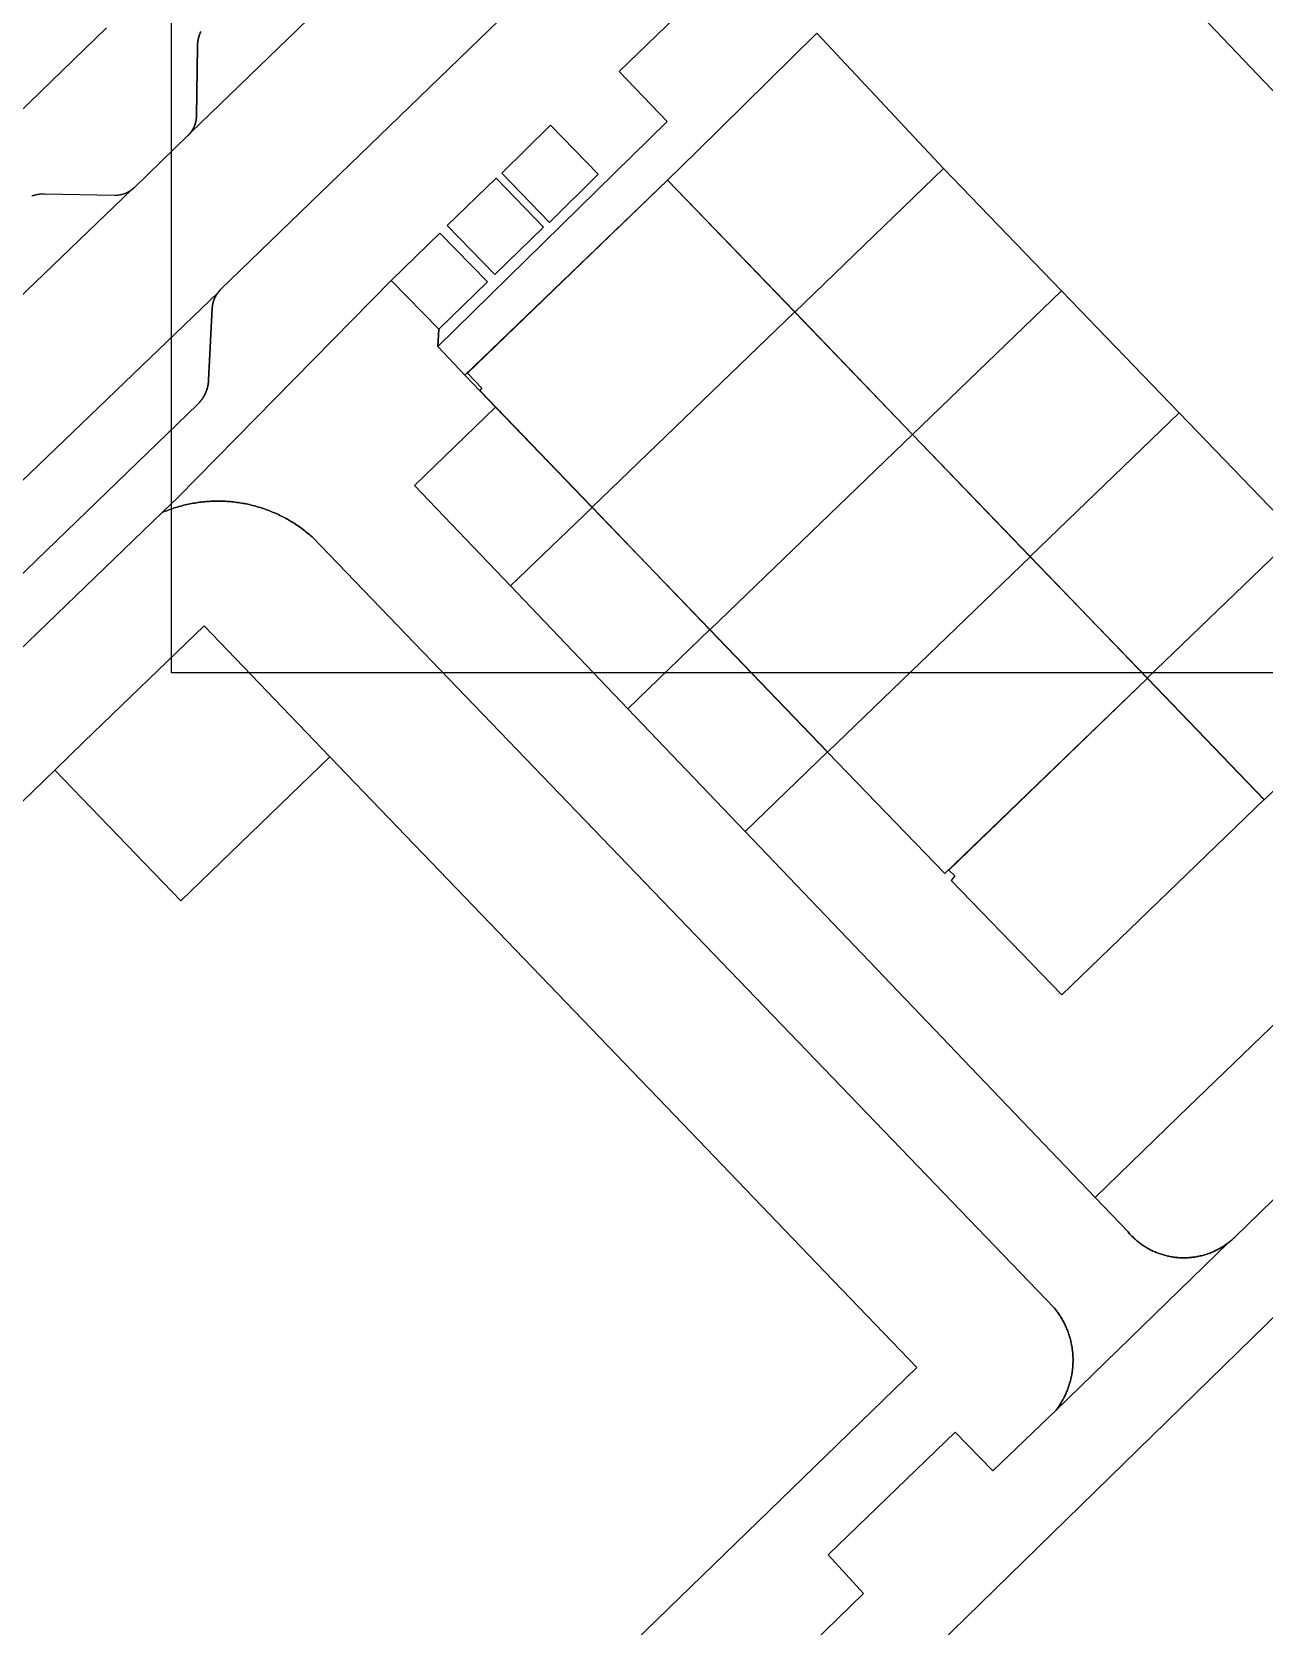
# Model space of a CAD drawing. Header units: metres. Extents: x -127 to 442, y -186 to 462.
# Drawn here: x -3.77 to 29.57, y -25.79 to 17.32 of the extents above; entities that cross this region are included whole.
import ezdxf

# ---------------------------------------------------------------- set-up
doc = ezdxf.new("R2010")
doc.units = ezdxf.units.M

msp = doc.modelspace()

# ---------------------------------------------------------------- linework, layer by layer
at = {"color": 7}
msp.add_lwpolyline([(0, 0), (249, 0), (249, 249), (0, 249)], close=True, dxfattribs=at)
at = {"layer": 'building_2', "color": 1}
for points in [[(8.406, 7.688), (8.352, 7.625), (11.391, 4.469), (16.875, 9.75), (13.43, 13.312), (8.016, 8.094), (8.406, 7.688)], [(20.055, 6.438), (16.875, 9.75), (11.391, 4.469), (14.578, 1.156), (20.055, 6.438)], [(14.578, 1.156), (17.758, -2.156), (23.242, 3.125), (20.055, 6.438), (14.578, 1.156)], [(26.414, -0.156), (23.242, 3.125), (17.758, -2.156), (20.93, -5.438), (26.414, -0.156)], [(21.203, -5.5), (21.102, -5.625), (24.094, -8.719), (29.57, -3.438), (26.414, -0.156), (21.039, -5.344), (21.203, -5.5)]]:
    msp.add_lwpolyline(points, close=True, dxfattribs=at)
at = {"layer": 'road_0', "color": 8}
for points in [[(14.813, 28.404), (0.521, 14.595), (0.521, 14.595), (0.52, 14.594), (0.52, 14.593), (0.519, 14.593), (0.519, 14.592), (0.518, 14.591), (0.517, 14.59), (0.517, 14.589), (0.516, 14.589), (0.515, 14.588), (0.515, 14.587), (0.514, 14.586), (0.513, 14.586), (0.513, 14.585), (0.512, 14.584), (0.512, 14.583), (0.511, 14.582), (0.51, 14.582), (0.51, 14.581), (0.509, 14.58), (0.508, 14.579), (0.508, 14.579), (0.507, 14.578), (0.506, 14.577), (0.506, 14.576), (0.505, 14.575), (0.504, 14.575), (0.504, 14.574), (0.503, 14.573), (0.502, 14.572), (0.502, 14.572), (0.501, 14.571), (0.501, 14.57), (0.5, 14.569), (0.499, 14.569), (0.499, 14.568), (0.498, 14.567), (0.497, 14.566), (0.497, 14.565), (0.496, 14.565), (0.495, 14.564), (0.495, 14.563), (0.494, 14.562), (0.493, 14.562), (0.493, 14.561), (0.492, 14.56), (0.491, 14.559), (0.491, 14.559), (0.49, 14.558), (0.489, 14.557), (0.488, 14.556), (0.488, 14.556), (0.487, 14.555), (0.486, 14.554), (0.486, 14.553), (0.485, 14.553), (0.484, 14.552), (0.484, 14.551), (0.483, 14.55), (0.482, 14.55), (0.482, 14.549), (0.481, 14.548), (0.48, 14.548), (0.48, 14.547), (0.479, 14.546), (0.478, 14.545), (0.477, 14.545), (0.477, 14.544), (0.476, 14.543), (0.475, 14.542), (0.475, 14.542), (0.474, 14.541), (0.473, 14.54), (0.473, 14.539), (0.472, 14.539), (0.471, 14.538), (0.47, 14.537), (0.47, 14.537), (0.469, 14.536), (0.468, 14.535), (0.468, 14.534), (0.467, 14.534), (0.466, 14.533), (0.466, 14.532), (0.465, 14.532), (0.464, 14.531), (0.463, 14.53), (0.463, 14.529), (0.462, 14.529), (0.461, 14.528), (0.461, 14.527), (0.46, 14.527), (0.459, 14.526), (0.458, 14.525), (0.458, 14.525), (0.457, 14.524), (0.456, 14.523), (0.455, 14.522), (0.455, 14.522), (0.454, 14.521), (0.454, 14.521), (-0.996, 13.12), (-0.996, 13.12), (-0.997, 13.119), (-0.997, 13.119), (-0.998, 13.118), (-0.998, 13.118), (-0.999, 13.117), (-1, 13.116), (-1, 13.116), (-1.001, 13.115), (-1.002, 13.114), (-1.002, 13.114), (-1.003, 13.113), (-1.003, 13.113), (-1.004, 13.112), (-1.005, 13.111), (-1.005, 13.111), (-1.006, 13.11), (-1.007, 13.11), (-1.007, 13.109), (-1.008, 13.108), (-1.008, 13.108), (-1.009, 13.107), (-1.01, 13.107), (-1.01, 13.106), (-1.011, 13.105), (-1.012, 13.105), (-1.012, 13.104), (-1.013, 13.104), (-1.013, 13.103), (-1.014, 13.103), (-1.015, 13.102), (-1.015, 13.101), (-1.016, 13.101), (-1.017, 13.1), (-1.017, 13.1), (-1.018, 13.099), (-1.019, 13.098), (-1.019, 13.098), (-1.02, 13.097), (-1.021, 13.097), (-1.021, 13.096), (-1.022, 13.096), (-1.022, 13.095), (-1.023, 13.094), (-1.024, 13.094), (-1.024, 13.093), (-1.025, 13.093), (-1.026, 13.092), (-1.026, 13.092), (-1.027, 13.091), (-1.028, 13.09), (-1.028, 13.09), (-1.029, 13.089), (-1.03, 13.089), (-1.03, 13.088), (-1.031, 13.088), (-1.032, 13.087), (-1.032, 13.086), (-1.033, 13.086), (-1.034, 13.085), (-1.034, 13.085), (-1.035, 13.084), (-1.036, 13.084), (-1.036, 13.083), (-1.037, 13.083), (-1.038, 13.082), (-1.038, 13.081), (-1.039, 13.081), (-1.04, 13.08), (-1.04, 13.08), (-1.041, 13.079), (-1.042, 13.079), (-1.042, 13.078), (-1.043, 13.078), (-1.044, 13.077), (-1.044, 13.077), (-1.045, 13.076), (-1.046, 13.076), (-1.046, 13.075), (-1.047, 13.074), (-1.048, 13.074), (-1.049, 13.073), (-1.049, 13.073), (-1.05, 13.072), (-1.051, 13.072), (-1.051, 13.071), (-1.052, 13.071), (-1.053, 13.07), (-1.053, 13.07), (-1.054, 13.069), (-1.055, 13.069), (-1.055, 13.068), (-1.056, 13.068), (-1.057, 13.067), (-1.058, 13.067), (-1.058, 13.066), (-1.059, 13.066), (-1.06, 13.065), (-1.06, 13.065), (-1.061, 13.064), (-1.061, 13.064), (-12.261, 2.311)], [(0.799, 17.331), (0.796, 17.324), (0.793, 17.317), (0.79, 17.31), (0.786, 17.302), (0.783, 17.295), (0.78, 17.288), (0.777, 17.28), (0.775, 17.273), (0.772, 17.265), (0.769, 17.258), (0.766, 17.25), (0.764, 17.243), (0.761, 17.235), (0.759, 17.228), (0.756, 17.22), (0.754, 17.212), (0.751, 17.205), (0.749, 17.197), (0.747, 17.19), (0.745, 17.182), (0.743, 17.174), (0.74, 17.166), (0.739, 17.159), (0.737, 17.151), (0.735, 17.143), (0.733, 17.135), (0.731, 17.128), (0.73, 17.12), (0.728, 17.112), (0.726, 17.104), (0.725, 17.096), (0.723, 17.089), (0.722, 17.081), (0.721, 17.073), (0.72, 17.065), (0.718, 17.057), (0.717, 17.049), (0.716, 17.041), (0.715, 17.033), (0.714, 17.025), (0.713, 17.018), (0.713, 17.01), (0.712, 17.002), (0.711, 16.994), (0.711, 16.986), (0.71, 16.978), (0.71, 16.97), (0.709, 16.962), (0.709, 16.954), (0.708, 16.946), (0.708, 16.938), (0.708, 16.93), (0.708, 16.93), (0.683, 15.05), (0.683, 15.05), (0.683, 15.045), (0.683, 15.04), (0.683, 15.035), (0.682, 15.03), (0.682, 15.025), (0.682, 15.02), (0.682, 15.015), (0.681, 15.01), (0.681, 15.005), (0.681, 15), (0.68, 14.995), (0.68, 14.99), (0.679, 14.986), (0.679, 14.981), (0.678, 14.976), (0.678, 14.971), (0.677, 14.966), (0.676, 14.961), (0.676, 14.956), (0.675, 14.951), (0.674, 14.946), (0.674, 14.941), (0.673, 14.936), (0.672, 14.931), (0.671, 14.927), (0.67, 14.922), (0.669, 14.917), (0.668, 14.912), (0.667, 14.907), (0.666, 14.902), (0.665, 14.897), (0.664, 14.892), (0.663, 14.888), (0.662, 14.883), (0.661, 14.878), (0.659, 14.873), (0.658, 14.868), (0.657, 14.864), (0.655, 14.859), (0.654, 14.854), (0.653, 14.849), (0.651, 14.844), (0.65, 14.84), (0.648, 14.835), (0.647, 14.83), (0.645, 14.826), (0.644, 14.821), (0.642, 14.816), (0.64, 14.811), (0.639, 14.807), (0.637, 14.802), (0.635, 14.797), (0.634, 14.793), (0.632, 14.788), (0.63, 14.784), (0.628, 14.779), (0.626, 14.774), (0.624, 14.77), (0.622, 14.765), (0.62, 14.761), (0.618, 14.756), (0.616, 14.752), (0.614, 14.747), (0.612, 14.742), (0.61, 14.738), (0.608, 14.734), (0.606, 14.729), (0.604, 14.725), (0.601, 14.72), (0.599, 14.716), (0.597, 14.711), (0.594, 14.707), (0.592, 14.703), (0.59, 14.698), (0.587, 14.694), (0.585, 14.69), (0.582, 14.685), (0.58, 14.681), (0.577, 14.677), (0.575, 14.672), (0.572, 14.668), (0.57, 14.664), (0.567, 14.66), (0.564, 14.656), (0.562, 14.651), (0.559, 14.647), (0.556, 14.643), (0.553, 14.639), (0.551, 14.635), (0.548, 14.631), (0.545, 14.627), (0.542, 14.623), (0.539, 14.619), (0.536, 14.615), (0.533, 14.611), (0.53, 14.607), (0.527, 14.603), (0.524, 14.599), (0.521, 14.595), (0.521, 14.595), (14.813, 28.404)], [(-11.936, -6.938), (-0.244, 4.327), (-0.244, 4.327), (0.179, 4.735), (5.95, 10.604), (7.269, 11.88), (8.557, 10.566), (7.239, 9.285), (7.216, 8.814), (13.423, 14.901), (12.123, 16.258), (19.741, 23.605)], [(22.378, 23.531), (44.008, 0.866)], [(-29.059, -18.85), (1.276, 10.287), (1.276, 10.287), (1.277, 10.288), (1.277, 10.288), (1.278, 10.289), (1.278, 10.29), (1.279, 10.291), (1.28, 10.291), (1.28, 10.292), (1.281, 10.293), (1.281, 10.293), (1.282, 10.294), (1.282, 10.295), (1.283, 10.296), (1.284, 10.296), (1.284, 10.297), (1.285, 10.298), (1.285, 10.298), (1.286, 10.299), (1.287, 10.3), (1.287, 10.301), (1.288, 10.301), (1.288, 10.302), (1.289, 10.303), (1.29, 10.303), (1.29, 10.304), (1.291, 10.305), (1.291, 10.306), (1.292, 10.306), (1.293, 10.307), (1.293, 10.308), (1.294, 10.308), (1.295, 10.309), (1.295, 10.31), (1.296, 10.311), (1.296, 10.311), (1.297, 10.312), (1.298, 10.313), (1.298, 10.313), (1.299, 10.314), (1.299, 10.315), (1.3, 10.315), (1.301, 10.316), (1.301, 10.317), (1.302, 10.317), (1.303, 10.318), (1.303, 10.319), (1.304, 10.32), (1.304, 10.32), (1.305, 10.321), (1.306, 10.322), (1.306, 10.322), (1.307, 10.323), (1.308, 10.324), (1.308, 10.324), (1.309, 10.325), (1.309, 10.326), (1.31, 10.326), (1.311, 10.327), (1.311, 10.328), (1.312, 10.328), (1.313, 10.329), (1.313, 10.33), (1.314, 10.33), (1.314, 10.331), (1.315, 10.332), (1.316, 10.333), (1.316, 10.333), (1.317, 10.334), (1.318, 10.335), (1.318, 10.335), (1.319, 10.336), (1.32, 10.337), (1.32, 10.337), (1.321, 10.338), (1.322, 10.339), (1.322, 10.339), (1.323, 10.34), (1.324, 10.341), (1.324, 10.341), (1.325, 10.342), (1.325, 10.343), (1.326, 10.343), (1.327, 10.344), (1.327, 10.345), (1.328, 10.345), (1.329, 10.346), (1.329, 10.347), (1.33, 10.347), (1.331, 10.348), (1.331, 10.348), (1.332, 10.349), (1.333, 10.35), (1.333, 10.35), (1.334, 10.351), (1.335, 10.352), (1.335, 10.352), (1.336, 10.353), (1.337, 10.354), (1.337, 10.354), (1.338, 10.355), (1.338, 10.355), (9.676, 18.424)], [(9.676, 18.424), (1.338, 10.355), (1.338, 10.355), (1.337, 10.354), (1.337, 10.354), (1.336, 10.353), (1.335, 10.352), (1.335, 10.352), (1.334, 10.351), (1.333, 10.35), (1.333, 10.35), (1.332, 10.349), (1.331, 10.348), (1.331, 10.348), (1.33, 10.347), (1.329, 10.347), (1.329, 10.346), (1.328, 10.345), (1.327, 10.345), (1.327, 10.344), (1.326, 10.343), (1.325, 10.343), (1.325, 10.342), (1.324, 10.341), (1.324, 10.341), (1.323, 10.34), (1.322, 10.339), (1.322, 10.339), (1.321, 10.338), (1.32, 10.337), (1.32, 10.337), (1.319, 10.336), (1.318, 10.335), (1.318, 10.335), (1.317, 10.334), (1.316, 10.333), (1.316, 10.333), (1.315, 10.332), (1.314, 10.331), (1.314, 10.33), (1.313, 10.33), (1.313, 10.329), (1.312, 10.328), (1.311, 10.328), (1.311, 10.327), (1.31, 10.326), (1.309, 10.326), (1.309, 10.325), (1.308, 10.324), (1.308, 10.324), (1.307, 10.323), (1.306, 10.322), (1.306, 10.322), (1.305, 10.321), (1.304, 10.32), (1.304, 10.32), (1.303, 10.319), (1.303, 10.318), (1.302, 10.317), (1.301, 10.317), (1.301, 10.316), (1.3, 10.315), (1.299, 10.315), (1.299, 10.314), (1.298, 10.313), (1.298, 10.313), (1.297, 10.312), (1.296, 10.311), (1.296, 10.311), (1.295, 10.31), (1.295, 10.309), (1.294, 10.308), (1.293, 10.308), (1.293, 10.307), (1.292, 10.306), (1.291, 10.306), (1.291, 10.305), (1.29, 10.304), (1.29, 10.303), (1.289, 10.303), (1.288, 10.302), (1.288, 10.301), (1.287, 10.301), (1.287, 10.3), (1.286, 10.299), (1.285, 10.298), (1.285, 10.298), (1.284, 10.297), (1.284, 10.296), (1.283, 10.296), (1.282, 10.295), (1.282, 10.294), (1.281, 10.293), (1.281, 10.293), (1.28, 10.292), (1.28, 10.291), (1.279, 10.291), (1.278, 10.29), (1.278, 10.289), (1.277, 10.288), (1.277, 10.288), (1.276, 10.287), (1.276, 10.287), (1.273, 10.283), (1.27, 10.28), (1.267, 10.276), (1.264, 10.272), (1.261, 10.268), (1.258, 10.264), (1.256, 10.261), (1.253, 10.257), (1.25, 10.253), (1.247, 10.249), (1.244, 10.245), (1.242, 10.241), (1.239, 10.237), (1.236, 10.233), (1.234, 10.229), (1.231, 10.226), (1.228, 10.222), (1.226, 10.218), (1.223, 10.213), (1.221, 10.209), (1.218, 10.205), (1.216, 10.201), (1.213, 10.197), (1.211, 10.193), (1.209, 10.189), (1.206, 10.185), (1.204, 10.181), (1.202, 10.177), (1.199, 10.172), (1.197, 10.168), (1.195, 10.164), (1.193, 10.16), (1.19, 10.156), (1.188, 10.151), (1.186, 10.147), (1.184, 10.143), (1.182, 10.138), (1.18, 10.134), (1.178, 10.13), (1.176, 10.125), (1.174, 10.121), (1.172, 10.117), (1.17, 10.112), (1.168, 10.108), (1.166, 10.104), (1.165, 10.099), (1.163, 10.095), (1.161, 10.09), (1.159, 10.086), (1.158, 10.082), (1.156, 10.077), (1.154, 10.073), (1.153, 10.068), (1.151, 10.064), (1.149, 10.059), (1.148, 10.055), (1.146, 10.05), (1.145, 10.046), (1.144, 10.041), (1.142, 10.036), (1.141, 10.032), (1.139, 10.027), (1.138, 10.023), (1.137, 10.018), (1.135, 10.014), (1.134, 10.009), (1.133, 10.004), (1.132, 10), (1.131, 9.995), (1.13, 9.991), (1.128, 9.986), (1.127, 9.981), (1.126, 9.977), (1.125, 9.972), (1.124, 9.967), (1.123, 9.963), (1.123, 9.958), (1.122, 9.953), (1.121, 9.949), (1.12, 9.944), (1.119, 9.939), (1.118, 9.935), (1.118, 9.93), (1.117, 9.925), (1.116, 9.92), (1.116, 9.916), (1.115, 9.911), (1.114, 9.906), (1.114, 9.901), (1.113, 9.897), (1.113, 9.892), (1.112, 9.887), (1.112, 9.883), (1.112, 9.878), (1.111, 9.873), (1.111, 9.868), (1.111, 9.864), (1.11, 9.859), (1.11, 9.854), (1.11, 9.854), (1.013, 7.913), (1.013, 7.913), (1.013, 7.905), (1.012, 7.898), (1.012, 7.89), (1.011, 7.883), (1.01, 7.875), (1.01, 7.868), (1.009, 7.86), (1.008, 7.852), (1.007, 7.845), (1.006, 7.837), (1.005, 7.83), (1.004, 7.822), (1.003, 7.815), (1.002, 7.807), (1.001, 7.8), (1, 7.792), (0.998, 7.785), (0.997, 7.777), (0.995, 7.77), (0.994, 7.762), (0.992, 7.755), (0.991, 7.747), (0.989, 7.74), (0.987, 7.733), (0.986, 7.725), (0.984, 7.718), (0.982, 7.711), (0.98, 7.703), (0.978, 7.696), (0.976, 7.689), (0.974, 7.681), (0.972, 7.674), (0.969, 7.667), (0.967, 7.659), (0.965, 7.652), (0.962, 7.645), (0.96, 7.638), (0.957, 7.631), (0.955, 7.623), (0.952, 7.616), (0.95, 7.609), (0.947, 7.602), (0.944, 7.595), (0.941, 7.588), (0.938, 7.581), (0.935, 7.574), (0.932, 7.567), (0.929, 7.56), (0.926, 7.553), (0.923, 7.546), (0.92, 7.539), (0.917, 7.532), (0.913, 7.525), (0.91, 7.519), (0.907, 7.512), (0.903, 7.505), (0.9, 7.498), (0.896, 7.492), (0.892, 7.485), (0.889, 7.478), (0.885, 7.472), (0.881, 7.465), (0.878, 7.458), (0.874, 7.452), (0.87, 7.445), (0.866, 7.439), (0.862, 7.432), (0.858, 7.426), (0.854, 7.42), (0.849, 7.413), (0.845, 7.407), (0.841, 7.401), (0.837, 7.394), (0.832, 7.388), (0.828, 7.382), (0.824, 7.376), (0.819, 7.37), (0.815, 7.364), (0.81, 7.357), (0.805, 7.351), (0.801, 7.345), (0.796, 7.34), (0.791, 7.334), (0.786, 7.328), (0.781, 7.322), (0.777, 7.316), (0.772, 7.31), (0.767, 7.305), (0.762, 7.299), (0.757, 7.293), (0.751, 7.288), (0.746, 7.282), (0.741, 7.276), (0.736, 7.271), (0.731, 7.265), (0.725, 7.26), (0.72, 7.255), (0.714, 7.249), (0.709, 7.244), (0.709, 7.244), (-26.004, -18.563)], [(-1.75, 17.435), (-7.441, 11.929)], [(-3.774, 12.888), (-3.766, 12.891), (-3.759, 12.893), (-3.751, 12.896), (-3.744, 12.898), (-3.736, 12.9), (-3.729, 12.903), (-3.721, 12.905), (-3.714, 12.907), (-3.706, 12.909), (-3.698, 12.912), (-3.691, 12.914), (-3.683, 12.916), (-3.675, 12.917), (-3.668, 12.919), (-3.66, 12.921), (-3.652, 12.923), (-3.645, 12.925), (-3.637, 12.926), (-3.629, 12.928), (-3.621, 12.929), (-3.614, 12.931), (-3.606, 12.932), (-3.598, 12.933), (-3.59, 12.935), (-3.582, 12.936), (-3.575, 12.937), (-3.567, 12.938), (-3.559, 12.939), (-3.551, 12.94), (-3.543, 12.941), (-3.535, 12.941), (-3.527, 12.942), (-3.52, 12.943), (-3.512, 12.943), (-3.504, 12.944), (-3.496, 12.945), (-3.488, 12.945), (-3.48, 12.945), (-3.472, 12.946), (-3.464, 12.946), (-3.456, 12.946), (-3.449, 12.946), (-3.441, 12.946), (-3.433, 12.946), (-3.425, 12.946), (-3.417, 12.946), (-3.417, 12.946), (-1.532, 12.91), (-1.532, 12.91), (-1.527, 12.91), (-1.522, 12.91), (-1.517, 12.91), (-1.512, 12.91), (-1.506, 12.91), (-1.501, 12.91), (-1.496, 12.91), (-1.491, 12.91), (-1.486, 12.91), (-1.481, 12.911), (-1.476, 12.911), (-1.471, 12.911), (-1.466, 12.912), (-1.461, 12.912), (-1.456, 12.912), (-1.45, 12.913), (-1.445, 12.913), (-1.44, 12.914), (-1.435, 12.914), (-1.43, 12.915), (-1.425, 12.915), (-1.42, 12.916), (-1.415, 12.917), (-1.41, 12.917), (-1.405, 12.918), (-1.4, 12.919), (-1.395, 12.92), (-1.39, 12.921), (-1.385, 12.921), (-1.38, 12.922), (-1.375, 12.923), (-1.37, 12.924), (-1.365, 12.925), (-1.36, 12.926), (-1.355, 12.927), (-1.35, 12.928), (-1.345, 12.93), (-1.34, 12.931), (-1.335, 12.932), (-1.33, 12.933), (-1.325, 12.935), (-1.32, 12.936), (-1.315, 12.937), (-1.31, 12.939), (-1.305, 12.94), (-1.3, 12.942), (-1.296, 12.943), (-1.291, 12.945), (-1.286, 12.946), (-1.281, 12.948), (-1.276, 12.949), (-1.271, 12.951), (-1.266, 12.953), (-1.262, 12.954), (-1.257, 12.956), (-1.252, 12.958), (-1.247, 12.96), (-1.243, 12.962), (-1.238, 12.963), (-1.233, 12.965), (-1.228, 12.967), (-1.224, 12.969), (-1.219, 12.971), (-1.214, 12.973), (-1.21, 12.975), (-1.205, 12.977), (-1.2, 12.98), (-1.196, 12.982), (-1.191, 12.984), (-1.187, 12.986), (-1.182, 12.988), (-1.177, 12.991), (-1.173, 12.993), (-1.168, 12.995), (-1.164, 12.998), (-1.159, 13), (-1.155, 13.003), (-1.15, 13.005), (-1.146, 13.008), (-1.142, 13.01), (-1.137, 13.013), (-1.133, 13.015), (-1.128, 13.018), (-1.124, 13.021), (-1.12, 13.023), (-1.115, 13.026), (-1.111, 13.029), (-1.107, 13.032), (-1.103, 13.034), (-1.098, 13.037), (-1.094, 13.04), (-1.09, 13.043), (-1.086, 13.046), (-1.082, 13.049), (-1.077, 13.052), (-1.073, 13.055), (-1.069, 13.058), (-1.065, 13.061), (-1.061, 13.064), (-1.061, 13.064), (-1.06, 13.065), (-1.06, 13.065), (-1.059, 13.066), (-1.058, 13.066), (-1.058, 13.067), (-1.057, 13.067), (-1.056, 13.068), (-1.055, 13.068), (-1.055, 13.069), (-1.054, 13.069), (-1.053, 13.07), (-1.053, 13.07), (-1.052, 13.071), (-1.051, 13.071), (-1.051, 13.072), (-1.05, 13.072), (-1.049, 13.073), (-1.049, 13.073), (-1.048, 13.074), (-1.047, 13.074), (-1.046, 13.075), (-1.046, 13.076), (-1.045, 13.076), (-1.044, 13.077), (-1.044, 13.077), (-1.043, 13.078), (-1.042, 13.078), (-1.042, 13.079), (-1.041, 13.079), (-1.04, 13.08), (-1.04, 13.08), (-1.039, 13.081), (-1.038, 13.081), (-1.038, 13.082), (-1.037, 13.083), (-1.036, 13.083), (-1.036, 13.084), (-1.035, 13.084), (-1.034, 13.085), (-1.034, 13.085), (-1.033, 13.086), (-1.032, 13.086), (-1.032, 13.087), (-1.031, 13.088), (-1.03, 13.088), (-1.03, 13.089), (-1.029, 13.089), (-1.028, 13.09), (-1.028, 13.09), (-1.027, 13.091), (-1.026, 13.092), (-1.026, 13.092), (-1.025, 13.093), (-1.024, 13.093), (-1.024, 13.094), (-1.023, 13.094), (-1.022, 13.095), (-1.022, 13.096), (-1.021, 13.096), (-1.021, 13.097), (-1.02, 13.097), (-1.019, 13.098), (-1.019, 13.098), (-1.018, 13.099), (-1.017, 13.1), (-1.017, 13.1), (-1.016, 13.101), (-1.015, 13.101), (-1.015, 13.102), (-1.014, 13.103), (-1.013, 13.103), (-1.013, 13.104), (-1.012, 13.104), (-1.012, 13.105), (-1.011, 13.105), (-1.01, 13.106), (-1.01, 13.107), (-1.009, 13.107), (-1.008, 13.108), (-1.008, 13.108), (-1.007, 13.109), (-1.007, 13.11), (-1.006, 13.11), (-1.005, 13.111), (-1.005, 13.111), (-1.004, 13.112), (-1.003, 13.113), (-1.003, 13.113), (-1.002, 13.114), (-1.002, 13.114), (-1.001, 13.115), (-1, 13.116), (-1, 13.116), (-0.999, 13.117), (-0.998, 13.118), (-0.998, 13.118), (-0.997, 13.119), (-0.997, 13.119), (-0.996, 13.12), (-0.996, 13.12), (0.454, 14.521), (0.454, 14.521), (0.455, 14.522), (0.455, 14.522), (0.456, 14.523), (0.457, 14.524), (0.458, 14.525), (0.458, 14.525), (0.459, 14.526), (0.46, 14.527), (0.461, 14.527), (0.461, 14.528), (0.462, 14.529), (0.463, 14.529), (0.463, 14.53), (0.464, 14.531), (0.465, 14.532), (0.466, 14.532), (0.466, 14.533), (0.467, 14.534), (0.468, 14.534), (0.468, 14.535), (0.469, 14.536), (0.47, 14.537), (0.47, 14.537), (0.471, 14.538), (0.472, 14.539), (0.473, 14.539), (0.473, 14.54), (0.474, 14.541), (0.475, 14.542), (0.475, 14.542), (0.476, 14.543), (0.477, 14.544), (0.477, 14.545), (0.478, 14.545), (0.479, 14.546), (0.48, 14.547), (0.48, 14.548), (0.481, 14.548), (0.482, 14.549), (0.482, 14.55), (0.483, 14.55), (0.484, 14.551), (0.484, 14.552), (0.485, 14.553), (0.486, 14.553), (0.486, 14.554), (0.487, 14.555), (0.488, 14.556), (0.488, 14.556), (0.489, 14.557), (0.49, 14.558), (0.491, 14.559), (0.491, 14.559), (0.492, 14.56), (0.493, 14.561), (0.493, 14.562), (0.494, 14.562), (0.495, 14.563), (0.495, 14.564), (0.496, 14.565), (0.497, 14.565), (0.497, 14.566), (0.498, 14.567), (0.499, 14.568), (0.499, 14.569), (0.5, 14.569), (0.501, 14.57), (0.501, 14.571), (0.502, 14.572), (0.502, 14.572), (0.503, 14.573), (0.504, 14.574), (0.504, 14.575), (0.505, 14.575), (0.506, 14.576), (0.506, 14.577), (0.507, 14.578), (0.508, 14.579), (0.508, 14.579), (0.509, 14.58), (0.51, 14.581), (0.51, 14.582), (0.511, 14.582), (0.512, 14.583), (0.512, 14.584), (0.513, 14.585), (0.513, 14.586), (0.514, 14.586), (0.515, 14.587), (0.515, 14.588), (0.516, 14.589), (0.517, 14.589), (0.517, 14.59), (0.518, 14.591), (0.519, 14.592), (0.519, 14.593), (0.52, 14.593), (0.52, 14.594), (0.521, 14.595), (0.521, 14.595), (0.524, 14.599), (0.527, 14.603), (0.53, 14.607), (0.533, 14.611), (0.536, 14.615), (0.539, 14.619), (0.542, 14.623), (0.545, 14.627), (0.548, 14.631), (0.551, 14.635), (0.553, 14.639), (0.556, 14.643), (0.559, 14.647), (0.562, 14.651), (0.564, 14.656), (0.567, 14.66), (0.57, 14.664), (0.572, 14.668), (0.575, 14.672), (0.577, 14.677), (0.58, 14.681), (0.582, 14.685), (0.585, 14.69), (0.587, 14.694), (0.59, 14.698), (0.592, 14.703), (0.594, 14.707), (0.597, 14.711), (0.599, 14.716), (0.601, 14.72), (0.604, 14.725), (0.606, 14.729), (0.608, 14.734), (0.61, 14.738), (0.612, 14.742), (0.614, 14.747), (0.616, 14.752), (0.618, 14.756), (0.62, 14.761), (0.622, 14.765), (0.624, 14.77), (0.626, 14.774), (0.628, 14.779), (0.63, 14.784), (0.632, 14.788), (0.634, 14.793), (0.635, 14.797), (0.637, 14.802), (0.639, 14.807), (0.64, 14.811), (0.642, 14.816), (0.644, 14.821), (0.645, 14.826), (0.647, 14.83), (0.648, 14.835), (0.65, 14.84), (0.651, 14.844), (0.653, 14.849), (0.654, 14.854), (0.655, 14.859), (0.657, 14.864), (0.658, 14.868), (0.659, 14.873), (0.661, 14.878), (0.662, 14.883), (0.663, 14.888), (0.664, 14.892), (0.665, 14.897), (0.666, 14.902), (0.667, 14.907), (0.668, 14.912), (0.669, 14.917), (0.67, 14.922), (0.671, 14.927), (0.672, 14.931), (0.673, 14.936), (0.674, 14.941), (0.674, 14.946), (0.675, 14.951), (0.676, 14.956), (0.676, 14.961), (0.677, 14.966), (0.678, 14.971), (0.678, 14.976), (0.679, 14.981), (0.679, 14.986), (0.68, 14.99), (0.68, 14.995), (0.681, 15), (0.681, 15.005), (0.681, 15.01), (0.682, 15.015), (0.682, 15.02), (0.682, 15.025), (0.682, 15.03), (0.683, 15.035), (0.683, 15.04), (0.683, 15.045), (0.683, 15.05), (0.683, 15.05), (0.708, 16.93), (0.708, 16.93), (0.708, 16.938), (0.708, 16.946), (0.709, 16.954), (0.709, 16.962), (0.71, 16.97), (0.71, 16.978), (0.711, 16.986), (0.711, 16.994), (0.712, 17.002), (0.713, 17.01), (0.713, 17.018), (0.714, 17.025), (0.715, 17.033), (0.716, 17.041), (0.717, 17.049), (0.718, 17.057), (0.72, 17.065), (0.721, 17.073), (0.722, 17.081), (0.723, 17.089), (0.725, 17.096), (0.726, 17.104), (0.728, 17.112), (0.73, 17.12), (0.731, 17.128), (0.733, 17.135), (0.735, 17.143), (0.737, 17.151), (0.739, 17.159), (0.74, 17.166), (0.743, 17.174), (0.745, 17.182), (0.747, 17.19), (0.749, 17.197), (0.751, 17.205), (0.754, 17.212), (0.756, 17.22), (0.759, 17.228), (0.761, 17.235), (0.764, 17.243), (0.766, 17.25), (0.769, 17.258), (0.772, 17.265), (0.775, 17.273), (0.777, 17.28), (0.78, 17.288), (0.783, 17.295), (0.786, 17.302), (0.79, 17.31), (0.793, 17.317), (0.796, 17.324), (0.799, 17.331)], [(-26.004, -18.563), (0.709, 7.244), (0.709, 7.244), (0.714, 7.249), (0.72, 7.255), (0.725, 7.26), (0.731, 7.265), (0.736, 7.271), (0.741, 7.276), (0.746, 7.282), (0.751, 7.288), (0.757, 7.293), (0.762, 7.299), (0.767, 7.305), (0.772, 7.31), (0.777, 7.316), (0.781, 7.322), (0.786, 7.328), (0.791, 7.334), (0.796, 7.34), (0.801, 7.345), (0.805, 7.351), (0.81, 7.357), (0.815, 7.364), (0.819, 7.37), (0.824, 7.376), (0.828, 7.382), (0.832, 7.388), (0.837, 7.394), (0.841, 7.401), (0.845, 7.407), (0.849, 7.413), (0.854, 7.42), (0.858, 7.426), (0.862, 7.432), (0.866, 7.439), (0.87, 7.445), (0.874, 7.452), (0.878, 7.458), (0.881, 7.465), (0.885, 7.472), (0.889, 7.478), (0.892, 7.485), (0.896, 7.492), (0.9, 7.498), (0.903, 7.505), (0.907, 7.512), (0.91, 7.519), (0.913, 7.525), (0.917, 7.532), (0.92, 7.539), (0.923, 7.546), (0.926, 7.553), (0.929, 7.56), (0.932, 7.567), (0.935, 7.574), (0.938, 7.581), (0.941, 7.588), (0.944, 7.595), (0.947, 7.602), (0.95, 7.609), (0.952, 7.616), (0.955, 7.623), (0.957, 7.631), (0.96, 7.638), (0.962, 7.645), (0.965, 7.652), (0.967, 7.659), (0.969, 7.667), (0.972, 7.674), (0.974, 7.681), (0.976, 7.689), (0.978, 7.696), (0.98, 7.703), (0.982, 7.711), (0.984, 7.718), (0.986, 7.725), (0.987, 7.733), (0.989, 7.74), (0.991, 7.747), (0.992, 7.755), (0.994, 7.762), (0.995, 7.77), (0.997, 7.777), (0.998, 7.785), (1, 7.792), (1.001, 7.8), (1.002, 7.807), (1.003, 7.815), (1.004, 7.822), (1.005, 7.83), (1.006, 7.837), (1.007, 7.845), (1.008, 7.852), (1.009, 7.86), (1.01, 7.868), (1.01, 7.875), (1.011, 7.883), (1.012, 7.89), (1.012, 7.898), (1.013, 7.905), (1.013, 7.913), (1.013, 7.913), (1.11, 9.854), (1.11, 9.854), (1.11, 9.859), (1.111, 9.864), (1.111, 9.868), (1.111, 9.873), (1.112, 9.878), (1.112, 9.883), (1.112, 9.887), (1.113, 9.892), (1.113, 9.897), (1.114, 9.901), (1.114, 9.906), (1.115, 9.911), (1.116, 9.916), (1.116, 9.92), (1.117, 9.925), (1.118, 9.93), (1.118, 9.935), (1.119, 9.939), (1.12, 9.944), (1.121, 9.949), (1.122, 9.953), (1.123, 9.958), (1.123, 9.963), (1.124, 9.967), (1.125, 9.972), (1.126, 9.977), (1.127, 9.981), (1.128, 9.986), (1.13, 9.991), (1.131, 9.995), (1.132, 10), (1.133, 10.004), (1.134, 10.009), (1.135, 10.014), (1.137, 10.018), (1.138, 10.023), (1.139, 10.027), (1.141, 10.032), (1.142, 10.036), (1.144, 10.041), (1.145, 10.046), (1.146, 10.05), (1.148, 10.055), (1.149, 10.059), (1.151, 10.064), (1.153, 10.068), (1.154, 10.073), (1.156, 10.077), (1.158, 10.082), (1.159, 10.086), (1.161, 10.09), (1.163, 10.095), (1.165, 10.099), (1.166, 10.104), (1.168, 10.108), (1.17, 10.112), (1.172, 10.117), (1.174, 10.121), (1.176, 10.125), (1.178, 10.13), (1.18, 10.134), (1.182, 10.138), (1.184, 10.143), (1.186, 10.147), (1.188, 10.151), (1.19, 10.156), (1.193, 10.16), (1.195, 10.164), (1.197, 10.168), (1.199, 10.172), (1.202, 10.177), (1.204, 10.181), (1.206, 10.185), (1.209, 10.189), (1.211, 10.193), (1.213, 10.197), (1.216, 10.201), (1.218, 10.205), (1.221, 10.209), (1.223, 10.213), (1.226, 10.218), (1.228, 10.222), (1.231, 10.226), (1.234, 10.229), (1.236, 10.233), (1.239, 10.237), (1.242, 10.241), (1.244, 10.245), (1.247, 10.249), (1.25, 10.253), (1.253, 10.257), (1.256, 10.261), (1.258, 10.264), (1.261, 10.268), (1.264, 10.272), (1.267, 10.276), (1.27, 10.28), (1.273, 10.283), (1.276, 10.287), (1.276, 10.287), (-29.059, -18.85)], [(18.8, -28.2), (40.49, -7.03)], [(35.33, -8.9), (28.78, -15.27), (28.78, -15.27), (28.778, -15.272), (28.777, -15.273), (28.775, -15.275), (28.774, -15.276), (28.772, -15.278), (28.77, -15.279), (28.769, -15.281), (28.767, -15.283), (28.765, -15.284), (28.764, -15.286), (28.762, -15.287), (28.76, -15.289), (28.759, -15.29), (28.757, -15.292), (28.756, -15.293), (28.754, -15.295), (28.752, -15.296), (28.751, -15.298), (28.749, -15.3), (28.747, -15.301), (28.746, -15.303), (28.744, -15.304), (28.742, -15.306), (28.741, -15.307), (28.739, -15.309), (28.737, -15.31), (28.736, -15.312), (28.734, -15.313), (28.732, -15.315), (28.731, -15.316), (28.729, -15.318), (28.727, -15.319), (28.726, -15.321), (28.724, -15.322), (28.722, -15.324), (28.721, -15.325), (28.719, -15.327), (28.717, -15.328), (28.715, -15.33), (28.714, -15.331), (28.712, -15.333), (28.71, -15.334), (28.709, -15.336), (28.707, -15.337), (28.705, -15.339), (28.704, -15.34), (28.702, -15.342), (28.7, -15.343), (28.698, -15.345), (28.697, -15.346), (28.695, -15.348), (28.693, -15.349), (28.692, -15.351), (28.69, -15.352), (28.688, -15.354), (28.686, -15.355), (28.685, -15.356), (28.683, -15.358), (28.681, -15.359), (28.68, -15.361), (28.678, -15.362), (28.676, -15.364), (28.674, -15.365), (28.673, -15.367), (28.671, -15.368), (28.669, -15.37), (28.667, -15.371), (28.666, -15.372), (28.664, -15.374), (28.662, -15.375), (28.661, -15.377), (28.659, -15.378), (28.657, -15.38), (28.655, -15.381), (28.654, -15.382), (28.652, -15.384), (28.65, -15.385), (28.648, -15.387), (28.646, -15.388), (28.645, -15.39), (28.643, -15.391), (28.641, -15.392), (28.639, -15.394), (28.638, -15.395), (28.636, -15.397), (28.634, -15.398), (28.632, -15.399), (28.631, -15.401), (28.629, -15.402), (28.627, -15.404), (28.625, -15.405), (28.623, -15.406), (28.622, -15.408), (28.62, -15.409), (28.618, -15.41), (28.616, -15.412), (28.615, -15.413), (28.613, -15.415), (28.611, -15.416), (28.611, -15.416), (23.941, -19.949), (22.23, -21.59), (21.21, -20.54), (17.772, -23.863), (18.731, -24.905), (12.1, -31.36)]]:
    msp.add_lwpolyline(points, dxfattribs=at)
msp.add_lwpolyline([(15.527, -4.295), (12.355, -0.978), (9.182, 2.34), (6.58, 5.06), (8.779, 7.178), (7.949, 8.039), (7.216, 8.814), (7.239, 9.285), (5.95, 10.604), (0.179, 4.735), (-0.244, 4.327), (-0.244, 4.327), (-0.204, 4.344), (-0.163, 4.361), (-0.122, 4.377), (-0.081, 4.392), (-0.04, 4.407), (0.001, 4.422), (0.043, 4.436), (0.084, 4.45), (0.126, 4.463), (0.168, 4.476), (0.21, 4.488), (0.252, 4.5), (0.294, 4.511), (0.337, 4.522), (0.38, 4.532), (0.422, 4.542), (0.465, 4.552), (0.508, 4.56), (0.551, 4.569), (0.594, 4.577), (0.637, 4.584), (0.681, 4.591), (0.724, 4.597), (0.767, 4.603), (0.811, 4.609), (0.854, 4.614), (0.898, 4.618), (0.942, 4.622), (0.985, 4.626), (1.029, 4.629), (1.073, 4.631), (1.116, 4.633), (1.16, 4.634), (1.204, 4.635), (1.248, 4.636), (1.292, 4.636), (1.336, 4.635), (1.379, 4.634), (1.423, 4.632), (1.467, 4.63), (1.511, 4.628), (1.554, 4.625), (1.598, 4.621), (1.642, 4.617), (1.685, 4.613), (1.729, 4.608), (1.772, 4.602), (1.816, 4.596), (1.859, 4.59), (1.902, 4.583), (1.945, 4.575), (1.988, 4.567), (2.031, 4.558), (2.074, 4.55), (2.117, 4.54), (2.16, 4.53), (2.202, 4.52), (2.245, 4.509), (2.287, 4.497), (2.329, 4.485), (2.371, 4.473), (2.413, 4.46), (2.455, 4.447), (2.496, 4.433), (2.538, 4.419), (2.579, 4.404), (2.62, 4.389), (2.661, 4.373), (2.702, 4.357), (2.742, 4.34), (2.783, 4.323), (2.823, 4.306), (2.863, 4.288), (2.903, 4.269), (2.942, 4.25), (2.981, 4.231), (3.021, 4.211), (3.059, 4.191), (3.098, 4.17), (3.136, 4.149), (3.175, 4.127), (3.212, 4.105), (3.25, 4.083), (3.287, 4.06), (3.325, 4.037), (3.361, 4.013), (3.398, 3.989), (3.434, 3.964), (3.47, 3.939), (3.506, 3.914), (3.542, 3.888), (3.577, 3.862), (3.612, 3.836), (3.646, 3.809), (3.68, 3.781), (3.714, 3.754), (3.748, 3.725), (3.781, 3.697), (3.814, 3.668), (3.814, 3.668), (23.9, -17.19), (23.9, -17.19), (23.919, -17.213), (23.937, -17.237), (23.956, -17.261), (23.974, -17.285), (23.991, -17.31), (24.008, -17.334), (24.025, -17.359), (24.042, -17.384), (24.058, -17.41), (24.074, -17.435), (24.089, -17.461), (24.105, -17.487), (24.119, -17.513), (24.134, -17.539), (24.148, -17.566), (24.162, -17.593), (24.175, -17.619), (24.188, -17.647), (24.201, -17.674), (24.213, -17.701), (24.225, -17.729), (24.237, -17.757), (24.248, -17.785), (24.259, -17.813), (24.269, -17.841), (24.279, -17.869), (24.289, -17.898), (24.298, -17.926), (24.307, -17.955), (24.315, -17.984), (24.323, -18.013), (24.331, -18.042), (24.338, -18.071), (24.345, -18.1), (24.352, -18.13), (24.358, -18.159), (24.363, -18.189), (24.369, -18.218), (24.374, -18.248), (24.378, -18.278), (24.382, -18.308), (24.386, -18.337), (24.389, -18.367), (24.392, -18.397), (24.395, -18.427), (24.397, -18.457), (24.398, -18.487), (24.4, -18.517), (24.401, -18.547), (24.401, -18.577), (24.401, -18.607), (24.401, -18.638), (24.4, -18.668), (24.399, -18.698), (24.397, -18.728), (24.395, -18.758), (24.393, -18.788), (24.39, -18.818), (24.387, -18.848), (24.383, -18.877), (24.379, -18.907), (24.375, -18.937), (24.37, -18.967), (24.365, -18.996), (24.359, -19.026), (24.353, -19.055), (24.346, -19.085), (24.34, -19.114), (24.332, -19.143), (24.325, -19.172), (24.317, -19.201), (24.308, -19.23), (24.3, -19.259), (24.29, -19.287), (24.281, -19.316), (24.271, -19.344), (24.261, -19.373), (24.25, -19.401), (24.239, -19.429), (24.227, -19.456), (24.216, -19.484), (24.203, -19.512), (24.191, -19.539), (24.178, -19.566), (24.164, -19.593), (24.151, -19.62), (24.137, -19.646), (24.122, -19.673), (24.108, -19.699), (24.092, -19.725), (24.077, -19.751), (24.061, -19.776), (24.045, -19.802), (24.029, -19.827), (24.012, -19.852), (23.995, -19.876), (23.977, -19.901), (23.959, -19.925), (23.941, -19.949), (23.941, -19.949), (28.611, -15.416), (28.611, -15.416), (28.587, -15.434), (28.562, -15.453), (28.537, -15.47), (28.512, -15.488), (28.487, -15.504), (28.461, -15.521), (28.435, -15.537), (28.409, -15.553), (28.383, -15.568), (28.356, -15.583), (28.329, -15.598), (28.302, -15.612), (28.275, -15.625), (28.248, -15.639), (28.22, -15.652), (28.192, -15.664), (28.164, -15.676), (28.136, -15.687), (28.107, -15.699), (28.079, -15.709), (28.05, -15.719), (28.021, -15.729), (27.992, -15.739), (27.963, -15.747), (27.934, -15.756), (27.904, -15.764), (27.875, -15.771), (27.845, -15.779), (27.815, -15.785), (27.785, -15.791), (27.755, -15.797), (27.725, -15.802), (27.695, -15.807), (27.665, -15.811), (27.635, -15.815), (27.604, -15.819), (27.574, -15.821), (27.544, -15.824), (27.513, -15.826), (27.483, -15.827), (27.452, -15.828), (27.422, -15.829), (27.391, -15.829), (27.361, -15.829), (27.33, -15.828), (27.3, -15.827), (27.269, -15.825), (27.239, -15.822), (27.208, -15.82), (27.178, -15.817), (27.148, -15.813), (27.118, -15.809), (27.087, -15.804), (27.057, -15.799), (27.027, -15.794), (26.997, -15.788), (26.968, -15.781), (26.938, -15.774), (26.908, -15.767), (26.879, -15.759), (26.849, -15.751), (26.82, -15.742), (26.791, -15.733), (26.762, -15.723), (26.733, -15.713), (26.705, -15.703), (26.676, -15.692), (26.648, -15.681), (26.62, -15.669), (26.592, -15.657), (26.564, -15.644), (26.536, -15.631), (26.509, -15.617), (26.482, -15.603), (26.455, -15.589), (26.428, -15.574), (26.402, -15.559), (26.376, -15.544), (26.35, -15.528), (26.324, -15.511), (26.298, -15.494), (26.273, -15.477), (26.248, -15.46), (26.224, -15.442), (26.199, -15.423), (26.175, -15.405), (26.151, -15.386), (26.128, -15.366), (26.104, -15.346), (26.082, -15.326), (26.059, -15.306), (26.037, -15.285), (26.015, -15.264), (25.993, -15.242), (25.972, -15.221), (25.951, -15.198), (25.93, -15.176), (25.91, -15.153), (25.89, -15.13), (25.89, -15.13), (24.996, -14.195), (21.838, -10.893), (18.685, -7.597), (15.527, -4.295)], close=True, dxfattribs=at)
at = {"layer": 'terrain_0', "color": 8}
for points in [[(20.9, 13.628), (17.47, 17.29), (14.22, 14.09), (13.429, 13.319), (16.871, 9.747), (20.9, 13.628)], [(24.087, 10.324), (20.9, 13.628), (16.871, 9.747), (20.056, 6.441), (24.087, 10.324)], [(27.273, 7.019), (24.087, 10.324), (20.056, 6.441), (23.24, 3.135), (27.273, 7.019)], [(8.779, 7.178), (6.58, 5.06), (9.182, 2.34), (11.39, 4.467), (8.779, 7.178)], [(30.445, 3.729), (27.273, 7.019), (23.24, 3.135), (26.41, -0.157), (30.445, 3.729)], [(11.39, 4.467), (9.182, 2.34), (12.355, -0.978), (14.574, 1.16), (11.39, 4.467)], [(33.609, 0.447), (30.445, 3.729), (26.41, -0.157), (29.573, -3.441), (33.609, 0.447)], [(4.295, -2.277), (0.889, 1.265), (-2.362, -1.878), (-3.15, -2.64), (0.258, -6.174), (4.295, -2.277)], [(14.574, 1.16), (12.355, -0.978), (15.527, -4.295), (17.759, -2.145), (14.574, 1.16)]]:
    msp.add_lwpolyline(points, close=True, dxfattribs=at)
at = {"layer": 'terrain_1', "color": 7}
for points in [[(10.237, 12.169), (11.553, 13.477), (10.259, 14.799), (8.947, 13.504), (10.237, 12.169)], [(7.467, 12.091), (8.756, 10.767), (10.072, 12.041), (8.793, 13.37), (7.467, 12.091)], [(5.95, 10.604), (7.239, 9.285), (8.557, 10.566), (7.269, 11.88), (5.95, 10.604)]]:
    msp.add_lwpolyline(points, close=True, dxfattribs=at)
at = {"layer": 'terrain_5', "color": 3}
for points in [[(19.741, 23.605), (12.123, 16.258), (13.423, 14.901), (7.216, 8.814), (7.949, 8.039), (13.429, 13.319), (14.22, 14.09), (17.47, 17.29), (20.9, 13.628), (24.087, 10.324), (27.273, 7.019), (30.445, 3.729)], [(44.008, 0.866), (22.378, 23.531)], [(12.1, -31.36), (18.731, -24.905), (17.772, -23.863), (21.21, -20.54), (22.23, -21.59), (23.941, -19.949), (23.941, -19.949), (23.959, -19.925), (23.977, -19.901), (23.995, -19.876), (24.012, -19.852), (24.029, -19.827), (24.045, -19.802), (24.061, -19.776), (24.077, -19.751), (24.092, -19.725), (24.108, -19.699), (24.122, -19.673), (24.137, -19.646), (24.151, -19.62), (24.164, -19.593), (24.178, -19.566), (24.191, -19.539), (24.203, -19.512), (24.216, -19.484), (24.227, -19.456), (24.239, -19.429), (24.25, -19.401), (24.261, -19.373), (24.271, -19.344), (24.281, -19.316), (24.29, -19.287), (24.3, -19.259), (24.308, -19.23), (24.317, -19.201), (24.325, -19.172), (24.332, -19.143), (24.34, -19.114), (24.346, -19.085), (24.353, -19.055), (24.359, -19.026), (24.365, -18.996), (24.37, -18.967), (24.375, -18.937), (24.379, -18.907), (24.383, -18.877), (24.387, -18.848), (24.39, -18.818), (24.393, -18.788), (24.395, -18.758), (24.397, -18.728), (24.399, -18.698), (24.4, -18.668), (24.401, -18.638), (24.401, -18.607), (24.401, -18.577), (24.401, -18.547), (24.4, -18.517), (24.398, -18.487), (24.397, -18.457), (24.395, -18.427), (24.392, -18.397), (24.389, -18.367), (24.386, -18.337), (24.382, -18.308), (24.378, -18.278), (24.374, -18.248), (24.369, -18.218), (24.363, -18.189), (24.358, -18.159), (24.352, -18.13), (24.345, -18.1), (24.338, -18.071), (24.331, -18.042), (24.323, -18.013), (24.315, -17.984), (24.307, -17.955), (24.298, -17.926), (24.289, -17.898), (24.279, -17.869), (24.269, -17.841), (24.259, -17.813), (24.248, -17.785), (24.237, -17.757), (24.225, -17.729), (24.213, -17.701), (24.201, -17.674), (24.188, -17.647), (24.175, -17.619), (24.162, -17.593), (24.148, -17.566), (24.134, -17.539), (24.119, -17.513), (24.105, -17.487), (24.089, -17.461), (24.074, -17.435), (24.058, -17.41), (24.042, -17.384), (24.025, -17.359), (24.008, -17.334), (23.991, -17.31), (23.974, -17.285), (23.956, -17.261), (23.937, -17.237), (23.919, -17.213), (23.9, -17.19), (23.9, -17.19), (3.814, 3.668), (3.814, 3.668), (3.781, 3.697), (3.748, 3.725), (3.714, 3.754), (3.68, 3.781), (3.646, 3.809), (3.612, 3.836), (3.577, 3.862), (3.542, 3.888), (3.506, 3.914), (3.47, 3.939), (3.434, 3.964), (3.398, 3.989), (3.361, 4.013), (3.325, 4.037), (3.287, 4.06), (3.25, 4.083), (3.212, 4.105), (3.175, 4.127), (3.136, 4.149), (3.098, 4.17), (3.059, 4.191), (3.021, 4.211), (2.981, 4.231), (2.942, 4.25), (2.903, 4.269), (2.863, 4.288), (2.823, 4.306), (2.783, 4.323), (2.742, 4.34), (2.702, 4.357), (2.661, 4.373), (2.62, 4.389), (2.579, 4.404), (2.538, 4.419), (2.496, 4.433), (2.455, 4.447), (2.413, 4.46), (2.371, 4.473), (2.329, 4.485), (2.287, 4.497), (2.245, 4.509), (2.202, 4.52), (2.16, 4.53), (2.117, 4.54), (2.074, 4.55), (2.031, 4.558), (1.988, 4.567), (1.945, 4.575), (1.902, 4.583), (1.859, 4.59), (1.816, 4.596), (1.772, 4.602), (1.729, 4.608), (1.685, 4.613), (1.642, 4.617), (1.598, 4.621), (1.554, 4.625), (1.511, 4.628), (1.467, 4.63), (1.423, 4.632), (1.379, 4.634), (1.336, 4.635), (1.292, 4.636), (1.248, 4.636), (1.204, 4.635), (1.16, 4.634), (1.116, 4.633), (1.073, 4.631), (1.029, 4.629), (0.985, 4.626), (0.942, 4.622), (0.898, 4.618), (0.854, 4.614), (0.811, 4.609), (0.767, 4.603), (0.724, 4.597), (0.681, 4.591), (0.637, 4.584), (0.594, 4.577), (0.551, 4.569), (0.508, 4.56), (0.465, 4.552), (0.422, 4.542), (0.38, 4.532), (0.337, 4.522), (0.294, 4.511), (0.252, 4.5), (0.21, 4.488), (0.168, 4.476), (0.126, 4.463), (0.084, 4.45), (0.043, 4.436), (0.001, 4.422), (-0.04, 4.407), (-0.081, 4.392), (-0.122, 4.377), (-0.163, 4.361), (-0.204, 4.344), (-0.244, 4.327), (-0.244, 4.327), (-11.936, -6.938)], [(-8.61, -7.921), (-3.15, -2.64), (-2.362, -1.878), (0.889, 1.265), (4.295, -2.277), (7.485, -5.595), (10.674, -8.911), (13.844, -12.208), (17.026, -15.518), (20.178, -18.796), (16.179, -22.671), (10.73, -27.951)], [(32.729, -6.731), (27.259, -12.011), (24.996, -14.195), (25.89, -15.13), (25.89, -15.13), (25.91, -15.153), (25.93, -15.176), (25.951, -15.198), (25.972, -15.221), (25.993, -15.242), (26.015, -15.264), (26.037, -15.285), (26.059, -15.306), (26.082, -15.326), (26.104, -15.346), (26.128, -15.366), (26.151, -15.386), (26.175, -15.405), (26.199, -15.423), (26.224, -15.442), (26.248, -15.46), (26.273, -15.477), (26.298, -15.494), (26.324, -15.511), (26.35, -15.528), (26.376, -15.544), (26.402, -15.559), (26.428, -15.574), (26.455, -15.589), (26.482, -15.603), (26.509, -15.617), (26.536, -15.631), (26.564, -15.644), (26.592, -15.657), (26.62, -15.669), (26.648, -15.681), (26.676, -15.692), (26.705, -15.703), (26.733, -15.713), (26.762, -15.723), (26.791, -15.733), (26.82, -15.742), (26.849, -15.751), (26.879, -15.759), (26.908, -15.767), (26.938, -15.774), (26.968, -15.781), (26.997, -15.788), (27.027, -15.794), (27.057, -15.799), (27.087, -15.804), (27.118, -15.809), (27.148, -15.813), (27.178, -15.817), (27.208, -15.82), (27.239, -15.822), (27.269, -15.825), (27.3, -15.827), (27.33, -15.828), (27.361, -15.829), (27.391, -15.829), (27.422, -15.829), (27.452, -15.828), (27.483, -15.827), (27.513, -15.826), (27.544, -15.824), (27.574, -15.821), (27.604, -15.819), (27.635, -15.815), (27.665, -15.811), (27.695, -15.807), (27.725, -15.802), (27.755, -15.797), (27.785, -15.791), (27.815, -15.785), (27.845, -15.779), (27.875, -15.771), (27.904, -15.764), (27.934, -15.756), (27.963, -15.747), (27.992, -15.739), (28.021, -15.729), (28.05, -15.719), (28.079, -15.709), (28.107, -15.699), (28.136, -15.687), (28.164, -15.676), (28.192, -15.664), (28.22, -15.652), (28.248, -15.639), (28.275, -15.625), (28.302, -15.612), (28.329, -15.598), (28.356, -15.583), (28.383, -15.568), (28.409, -15.553), (28.435, -15.537), (28.461, -15.521), (28.487, -15.504), (28.512, -15.488), (28.537, -15.47), (28.562, -15.453), (28.587, -15.434), (28.611, -15.416), (28.611, -15.416), (28.613, -15.415), (28.615, -15.413), (28.616, -15.412), (28.618, -15.41), (28.62, -15.409), (28.622, -15.408), (28.623, -15.406), (28.625, -15.405), (28.627, -15.404), (28.629, -15.402), (28.631, -15.401), (28.632, -15.399), (28.634, -15.398), (28.636, -15.397), (28.638, -15.395), (28.639, -15.394), (28.641, -15.392), (28.643, -15.391), (28.645, -15.39), (28.646, -15.388), (28.648, -15.387), (28.65, -15.385), (28.652, -15.384), (28.654, -15.382), (28.655, -15.381), (28.657, -15.38), (28.659, -15.378), (28.661, -15.377), (28.662, -15.375), (28.664, -15.374), (28.666, -15.372), (28.667, -15.371), (28.669, -15.37), (28.671, -15.368), (28.673, -15.367), (28.674, -15.365), (28.676, -15.364), (28.678, -15.362), (28.68, -15.361), (28.681, -15.359), (28.683, -15.358), (28.685, -15.356), (28.686, -15.355), (28.688, -15.354), (28.69, -15.352), (28.692, -15.351), (28.693, -15.349), (28.695, -15.348), (28.697, -15.346), (28.698, -15.345), (28.7, -15.343), (28.702, -15.342), (28.704, -15.34), (28.705, -15.339), (28.707, -15.337), (28.709, -15.336), (28.71, -15.334), (28.712, -15.333), (28.714, -15.331), (28.715, -15.33), (28.717, -15.328), (28.719, -15.327), (28.721, -15.325), (28.722, -15.324), (28.724, -15.322), (28.726, -15.321), (28.727, -15.319), (28.729, -15.318), (28.731, -15.316), (28.732, -15.315), (28.734, -15.313), (28.736, -15.312), (28.737, -15.31), (28.739, -15.309), (28.741, -15.307), (28.742, -15.306), (28.744, -15.304), (28.746, -15.303), (28.747, -15.301), (28.749, -15.3), (28.751, -15.298), (28.752, -15.296), (28.754, -15.295), (28.756, -15.293), (28.757, -15.292), (28.759, -15.29), (28.76, -15.289), (28.762, -15.287), (28.764, -15.286), (28.765, -15.284), (28.767, -15.283), (28.769, -15.281), (28.77, -15.279), (28.772, -15.278), (28.774, -15.276), (28.775, -15.275), (28.777, -15.273), (28.778, -15.272), (28.78, -15.27), (28.78, -15.27), (35.33, -8.9)], [(40.49, -7.03), (18.8, -28.2)]]:
    msp.add_lwpolyline(points, dxfattribs=at)

doc.saveas('drawing.dxf')
